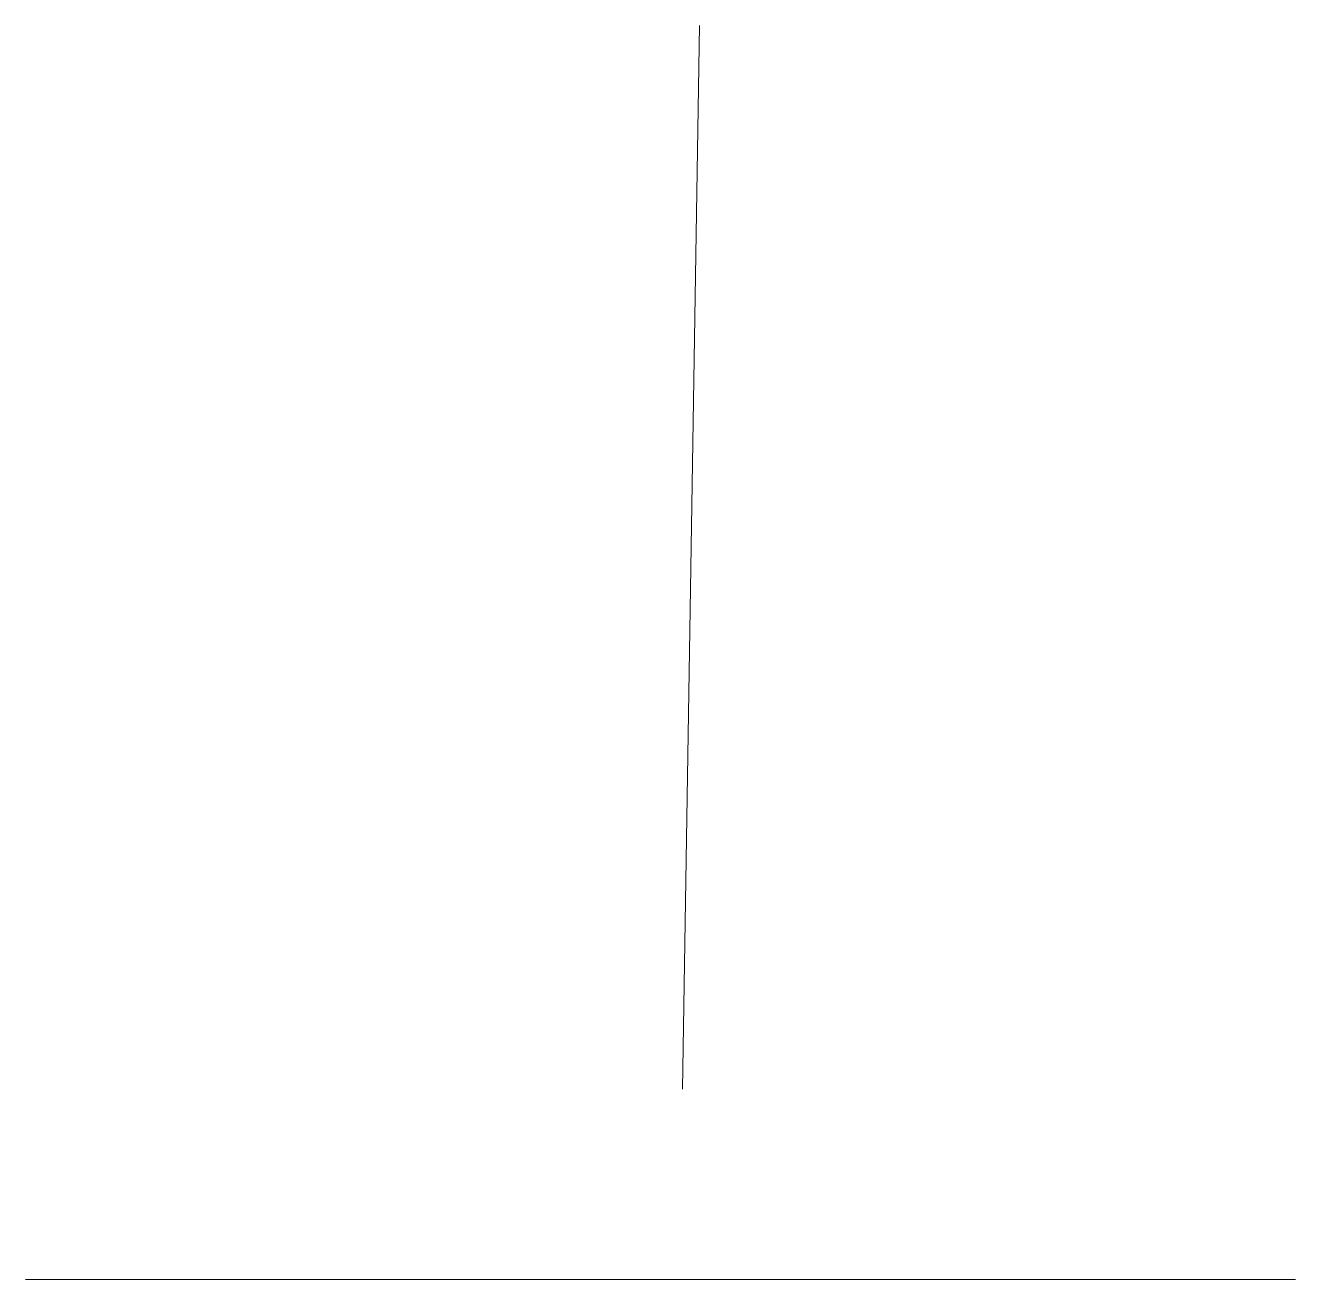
# Model space of a CAD drawing. Header units: metres. Extents: x 11155 to 11280, y -7244 to -7120.
import ezdxf

# ---------------------------------------------------------------- set-up
doc = ezdxf.new("R2010")
doc.units = ezdxf.units.M
doc.header["$LTSCALE"] = 0.0125
doc.layers.add('MURI', color=7, linetype='Continuous', lineweight=9)

msp = doc.modelspace()

# ---------------------------------------------------------------- linework, layer by layer
at = {"layer": 'MURI'}
msp.add_line((11154.69, -7243.9), (11280.06, -7243.9), dxfattribs=at)
at = {"layer": 'MURI', "color": 250}
msp.add_lwpolyline([(11221.21, -7120.15), (11219.55, -7225.11)], dxfattribs=at)

doc.saveas('drawing.dxf')
